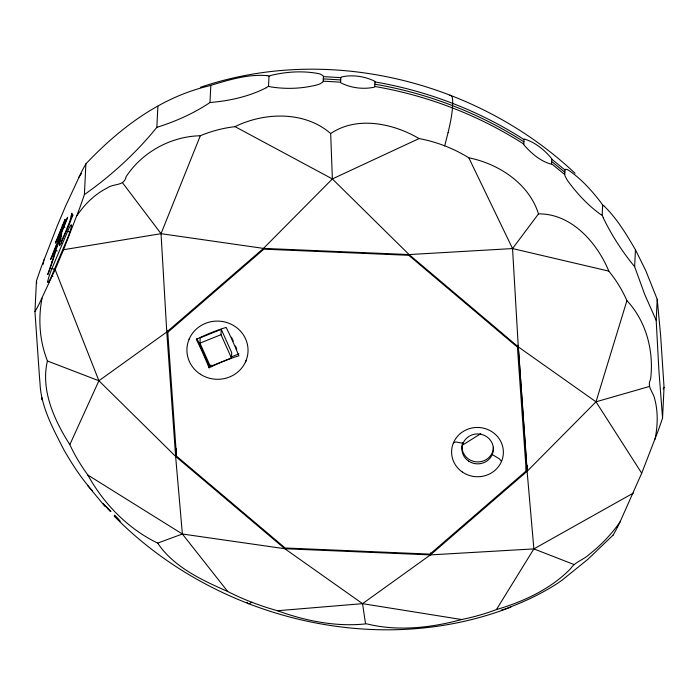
<?xml version="1.0" encoding="UTF-8"?>
<svg xmlns="http://www.w3.org/2000/svg" width="699" height="699" viewBox="0 0 699 699"><rect width="100%" height="100%" fill="white"/><g stroke="black" fill="none" stroke-linecap="round" stroke-linejoin="round"><path stroke-width="1.05" d="M58.297 241.749L57.528 242.955L59.564 237.791L59.73 239.006A67.698 6.841 -68.9 0 1 59.633 240.465L59.301 244.239A20.358 2.062 -68.9 0 0 59.616 245.62A7.855 0.795 -68.9 0 0 60.097 245.113L69.07 224.877A42.735 4.316 -68.9 0 0 70.171 222.133L72.242 216.375L71.91 215.362A41.477 4.194 -68.9 0 1 71.892 214.689L71.875 213.221M47.777 274.524L48.065 273.562A18.087 1.826 -68.9 0 1 48.345 272.724L49.175 270.312A53.072 5.365 -68.9 0 0 52.023 261.662M61.687 233.527L60.595 239.215A62.22 6.291 -68.9 0 0 60.516 239.993L60.857 241.959A4.884 0.498 -68.9 0 0 61.224 241.487L63.408 236.944A30.686 3.102 -68.9 0 0 64.736 233.885A84.553 8.545 -68.9 0 0 65.802 231.369L69.944 220.884L71.735 213.649A5.417 0.55 -68.9 0 1 71.805 213.361M91.088 489.291C80.56 477.242 71.848 463.699 63.897 449.841C53.194 428.793 40.97 407.054 39.992 383.008A81.302 2.84 86.6 0 1 39.563 378.124L34.95 311.623L36.453 280.911A82.508 8.344 -68.9 0 1 40.996 267.848L57.292 225.786L65.697 205.899L81.6 171.736A82.517 8.344 -68.9 0 1 85.898 163.863C119.346 128.467 160.019 97.607 208.119 86.126C227.14 80.534 246.791 73.911 266.922 75.623M41.783 399.723L41.888 397.652M71.473 225.314L71.438 226.039L72.434 226.424M85.89 163.881L84.396 194.593A82.517 8.344 -68.9 0 1 79.843 207.655L63.548 249.726L55.151 269.613L39.24 303.768A82.508 8.344 -68.9 0 1 34.95 311.64M84.396 194.593C111.377 175.58 136.087 153.037 156.847 127.34L157.878 106.257M167.777 330.417L167.681 332.348L263.899 249.159L408.766 255.301L517.417 347.158L526.216 470.934L429.999 554.124L285.131 547.99L176.48 456.124L167.716 331.501M277.494 610.734L362.545 603.656L461.655 619.541C430.933 627.859 397.687 631.625 366.521 623.796C336.647 627.178 305.734 621.018 277.494 610.734A129.472 61.905 18 0 1 251.902 602.267A129.472 61.905 18 0 1 227.717 591.503L182.378 534.01L175.624 456.403L176.017 448.33M156.847 127.34C175.536 121.521 193.684 113.439 209.98 102.526L210.81 85.645M199.958 343.139L200.22 337.818L221.268 329.351L231.71 352.663L231.456 357.993L210.399 366.459L199.958 343.139L221.006 334.681L221.268 329.351M209.062 367.814L207.664 364.345A57.318 7.663 68.1 0 0 198.097 342.964L196.332 339.391L199.626 337.766A57.309 15.859 -24.1 0 1 222.011 328.731L226.135 327.412L227.559 330.26A57.318 7.663 68.1 0 1 237.127 351.58L238.866 355.835L235.607 356.848A57.309 15.859 -24.1 0 0 213.221 365.813L209.062 367.814L209.158 365.857L196.865 338.412M268.53 86.239L269.019 76.139A20.69 6.291 -3.1 0 1 271.937 75.186C287.175 71.578 303.357 70.686 318.779 73.648A19.423 5.942 -2.9 0 1 320.448 74.164L323.025 75.649A12.477 3.818 -2.9 0 1 323.41 76.628L323.191 81.163A12.477 3.818 -2.9 0 1 322.711 82.185L319.967 83.897A19.423 5.942 -2.9 0 1 318.246 84.553C303.069 88.686 286.861 89.358 271.326 86.973A20.69 6.37 -3.1 0 1 268.495 86.248A22.744 6.728 -13.9 0 1 266.24 87.707M340.605 82.185L340.832 77.65A7.095 2.176 7.6 0 1 341.138 77.082C351.955 74.365 364.59 76.27 374.585 81.154A7.165 2.193 7.6 0 1 374.97 81.949L374.751 86.484A7.165 2.193 7.6 0 1 374.297 87.165C363.41 89.594 350.741 87.987 340.85 82.823A7.095 2.176 7.6 0 1 340.605 82.185L323.191 81.163M365.481 623.438L362.545 603.656L430.418 554.892L430.514 552.874M523.813 144.099L524.032 139.564A7.165 1.826 37.9 0 1 524.416 139.066C534.997 142.142 544.521 149.97 551.52 158.411A7.095 1.809 37.9 0 1 551.712 159.171L551.485 163.706A7.095 1.809 37.9 0 1 551.231 164.151C540.642 161.399 531.24 153.308 524.119 145.086A7.165 1.826 37.9 0 1 523.813 144.099A386.704 367.989 2.8 0 0 452.402 107.908L452.629 103.356A157.284 15.902 -68.9 0 0 449.885 95.352L449.422 95.396M517.417 347.158L517.513 345.236M526.216 470.934L526.592 463.227L518.256 345.97M461.646 619.515A116.366 59.476 -13.9 0 0 496.439 609.572L533.87 548.898L527.116 471.292L527.413 465.237M603.429 218.071A22.744 4.08 58.5 0 1 602.267 215.318A20.69 4.613 48.2 0 1 600.196 214.121C587.684 205.043 576.998 193.509 567.903 181.058A19.423 4.308 48.1 0 1 566.758 179.293L565.01 175.842A12.477 2.761 48.1 0 1 564.757 174.54L564.984 170.014A12.477 2.761 48.1 0 1 565.325 169.315L567.239 169.56A19.423 4.308 48.1 0 1 568.436 170.154C581.096 178.673 591.476 190.268 600.756 202.291A20.69 4.535 48.2 0 1 602.634 205.095L602.18 215.213M619.454 523.228L641.708 473.214L658.004 431.134A82.517 8.344 -68.9 0 0 662.556 418.072L658.886 370.287L656.186 320.36L644.609 294.148L634.64 266.677L635.461 249.796C626.339 234.296 616.981 218.42 603.919 205.89M656.186 320.36L657.217 299.277L645.754 270.6L635.461 249.796M662.547 418.081L664.05 387.368L660.607 335.197L657.217 299.277M58.34 241.863L58.323 242.003A6.195 0.629 -68.9 0 1 57.938 243.435L55.911 250.504A42.429 4.29 -68.9 0 1 52.792 260.596A41.337 4.177 -68.9 0 1 50.328 267.743L48.659 272.252A21.634 2.184 -68.9 0 1 48.214 273.449A5.653 0.568 -68.9 0 1 47.96 274.104L47.785 274.515M57.65 246.598L56.278 246.065L54.828 252.287A63.12 6.378 -68.9 0 1 52.058 261.609M61.477 243.61L61.669 241.539M43.102 264.432L43.941 259.775M55.422 242.946L55.737 242.02A5.679 0.577 -68.9 0 1 55.99 241.382L65.112 219.346L64.588 221.006A11.7 1.18 -68.9 0 1 64.168 222.107L58.436 236.489A11.219 1.136 -68.9 0 1 55.903 242.195A7.016 0.708 -68.9 0 1 55.623 242.675L55.457 242.937M655.059 439.208C657.628 426.233 658.222 412.646 654.911 399.749C653.731 392.48 646.479 386.958 650.559 379.347C654.133 351.518 646.374 321.322 626.916 300.657A116.366 93.963 83.6 0 0 608.803 271.16M42.062 298.202C37.947 318.98 39.625 341.007 47.366 360.754M453.45 442.808L455.835 441.978L463.044 443.253M448.085 132.635L444.704 145.838A129.455 114.391 32.2 0 1 468.819 157.799M182.378 534.01L157.677 543.106C128.022 528.794 103.662 503.787 87.864 475.058L182.378 534.01L284.816 548.724L430.418 554.892L527.116 471.292L596.002 401.811L626.916 300.657M47.427 360.92C40.472 390.199 54.391 420.37 69.821 444.651A116.366 69.804 49.5 0 0 87.891 475.04M246.188 360.326L245.463 362.038M56.278 246.065L53.002 254.392A7.418 0.751 -68.9 0 1 51.534 257.765L50.844 259.128A7.086 0.716 -68.9 0 1 50.608 259.556L50.826 258.586A8.379 0.848 -68.9 0 1 51.149 257.8L51.394 257.206A70.774 7.156 -68.9 0 0 52.512 254.471L63.959 225.646A46.064 4.657 -68.9 0 1 65.077 222.832L65.977 220.648A7.121 0.716 -68.9 0 1 67.628 217.249L67.218 218.796A13.762 1.389 -68.9 0 1 66.755 219.949L60.359 235.834L61.73 236.358M362.545 603.656L284.816 548.724L175.624 456.403L166.781 331.999L161.041 233.676L200.307 135.755A116.366 104.291 -31 0 1 235.047 126.685M47.899 281.12A10.878 1.101 -68.9 0 1 51.971 268.433L67.681 231.29L70.319 232.313M189.097 339.216L189.481 338.342M69.821 444.651L98.909 380.763L166.781 331.999L263.488 248.398L332.366 178.927L419.051 138.568A129.455 114.391 32.2 0 1 444.695 145.855M76.907 215.72C84.596 204.274 94.767 194.27 107.139 188.014C113.832 183.173 124.169 186.476 126.161 176.637C142.177 152.076 171.045 136.349 200.307 135.755M619.078 523.988L617.4 527.256M78.786 177.293L81.538 173.448M620.223 521.69C611.765 533.905 601.428 544.801 589.755 553.984C583.945 559.733 575.076 561.673 570.576 568.689C550.585 589.178 523.595 601.638 496.43 609.554M61.643 233.483L61.075 234.418A16.016 1.616 -68.9 0 0 60.359 235.834M527.116 471.292L518.282 346.887L512.542 248.564L538.483 213.885C571.424 213.466 597.086 242.64 608.829 271.116L512.542 248.564L409.081 254.567L263.488 248.398L161.041 233.676L63.548 249.726M613.11 535.111L587.71 559.462L562.11 580.109A81.302 17.65 -43.7 0 1 557.785 583.167C541.935 593.46 524.713 601.69 506.976 608.244M641.708 473.214L596.002 401.811L518.282 346.887L409.081 254.567L332.366 178.927L330.679 133.561C356.936 115.658 393.327 123.356 419.051 138.568M251.893 602.276L249.097 603.7A157.284 15.902 -68.9 0 1 247.027 602.276M480.79 433.695L463.026 444.782M266.328 87.707C248.949 96.628 229.359 100.892 209.98 102.526M430.418 554.892L533.87 548.898L633.311 493.101M209.158 365.857L211.142 365.061M231.011 357.067L238.962 353.877M510.899 607.108C376.202 659.419 214.453 618.152 114.173 516.124M505.316 608.82L506.146 608.532M504.486 609.1L502.852 609.642M200.534 87.261C328.556 43.74 477.452 81.337 575.067 173.308M501.218 610.157L502.039 609.904M596.002 401.811L649.205 386.53M323.41 76.628L340.832 77.65M323.296 78.9L340.719 79.922M47.462 360.999L98.909 380.763L175.624 456.403M71.892 214.689L73.255 215.222M71.219 216.148L72.591 216.681M62.194 225.882L63.557 226.415M63.539 226.703L64.911 227.227M58.725 234.611L60.097 235.144M59.564 237.791L60.935 238.315M59.633 240.456L61.005 240.989M57.947 243.427L59.319 243.951M55.911 250.504L57.283 251.037M51.971 268.477L54.609 269.491M52.923 276.516L51.604 276L67.314 238.813A10.878 1.101 -68.9 0 0 71.385 226.179M49.166 281.758L47.847 281.251L47.812 281.977L49.131 282.483M533.87 548.898L573.966 564.512M227.725 591.503C201.994 580.144 173.806 567.16 157.677 543.106M492.227 454.533L499.296 458.78L501.515 461.392M332.366 178.927L235.039 126.633C264.659 112.076 304.86 110.923 330.679 133.561M551.712 159.171L564.984 170.014M551.598 161.434L564.871 172.277M551.485 163.706L564.757 174.549M114.959 515.836L120.245 521.201M92.583 490.855L91.386 489.615M110.669 511.415L103.269 503.865L110.722 511.511M114.374 515.189L118.813 519.724M110.783 511.563L106.047 506.382M104.815 506.198L87.48 485.324M634.64 266.677C622.346 251.771 611.739 235.38 603.324 217.974M122.666 182.963L161.041 233.676M512.542 248.564L468.819 157.808C498.684 163.732 529.152 183.697 538.483 213.885M231.5 337.215L233.256 341.129M235.449 346.031L236.769 348.976M221.006 334.681L231.456 357.993M55.151 269.613L98.909 380.763M36.453 280.911L36.68 283.453M266.992 75.597A22.744 6.71 -13.9 0 1 269.08 76.121M374.97 81.932A386.704 367.989 2.8 0 1 452.62 103.373A386.704 367.989 2.8 0 1 524.04 139.555M602.634 205.052A22.744 4.063 58.5 0 1 603.875 205.803M663.071 389.081A82.517 8.344 -68.9 0 1 664.05 387.351M523.935 141.827A386.704 367.989 2.8 0 0 452.515 105.636A386.704 367.989 2.8 0 0 374.865 84.203M374.751 86.466A386.704 367.989 2.8 0 1 452.402 107.908M452.436 107.829A157.284 15.902 -68.9 0 1 448.068 132.67M617.409 527.247A82.508 8.336 -68.9 0 1 613.11 535.128M51.604 276.053A10.878 1.101 -68.9 0 1 47.864 281.846M67.689 231.238A10.878 1.101 -68.9 0 1 71.42 225.445M493.459 447.115A15.728 14.967 2.8 0 1 475.407 461.759A15.728 14.967 2.8 0 1 462.668 442.598M462.301 472A25.898 24.648 2.8 0 0 503.236 454.752A25.898 24.648 2.8 0 0 466.906 429.553A25.898 24.648 2.8 0 0 462.301 472M468.627 461.122A15.728 14.967 2.8 0 0 493.302 450.261A15.728 14.967 2.8 0 0 470.977 435.311A15.728 14.967 2.8 0 0 468.627 461.122M200.403 374.253A30.573 29.105 3 0 0 247.97 352.34A30.573 29.105 3 0 0 204.038 323.987A30.573 29.105 3 0 0 200.403 374.253"/></g></svg>
